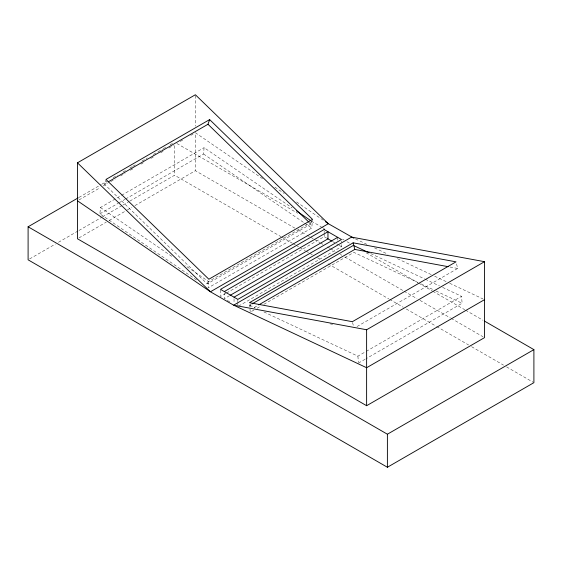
<?xml version="1.0" encoding="UTF-8"?>
<svg xmlns="http://www.w3.org/2000/svg" width="562" height="562" viewBox="0 0 562 562"><rect width="100%" height="100%" fill="white"/><g stroke="black" fill="none" stroke-linecap="round" stroke-linejoin="round"><path stroke-width="0.42" stroke-dasharray="2.81 2.11" d="M196.567 279.988L99.895 213.841L100.429 207.518L120.858 195.724M125.621 198.99L203.563 153.995L204.09 147.666L292.1 207.891M208.635 281.562L208.109 287.885L311.769 228.032L312.296 221.709L208.635 281.562L184.835 265.271M312.528 219.384L310.87 224.062L207.209 283.908L104.321 184.125L105.698 180.226M207.209 283.908L208.867 279.23M78.961 197.417L100.977 184.701M101.736 184.266L107.047 181.196M113.117 177.69L117.676 175.063M122.987 171.993L126.021 170.244M129.822 168.052L132.098 166.738M132.857 166.296L136.65 164.104M141.968 161.041L147.279 157.971M153.356 154.466L157.149 152.274M157.908 151.831L162.46 149.204M163.219 148.768L167.019 146.577M170.054 144.82L173.848 142.629M104.321 184.125L106.59 182.812M78.989 199.924L100.148 187.701M103.169 185.959L107.707 183.338M110.728 181.596L115.266 178.976M120.556 175.92L125.087 173.307M130.384 170.251L133.405 168.502M140.964 164.139L143.226 162.832M150.785 158.47L153.812 156.721M160.613 152.794L163.633 151.052M168.923 147.996L173.461 145.375M180.262 141.448L183.289 139.706M190.841 135.344L193.11 134.03M121.617 195.288L204.09 147.666M99.895 213.841L118.055 203.36M118.814 202.917L124.869 199.426M29.617 258.942L55.427 244.041M58.462 242.285L78.202 230.891M78.961 230.455L101.736 217.304M102.495 216.869L122.228 205.474M122.987 205.032L129.063 201.526M129.822 201.091L174.606 175.232L280.951 236.63M78.989 237.895L106.197 222.187M109.218 220.445L126.605 210.406M127.356 209.97L131.894 207.35M134.915 205.608L195.379 170.7L294.797 228.095M225.798 293.462L220.501 296.518L220.501 289.36M226.549 293.027L324.162 236.672L326.417 237.972M229.598 295.654L224.301 298.717L224.301 293.146M238.597 306.093L341.499 246.683L341.499 241.112M254.017 310.02L250.231 312.205L249.704 305.264L251.214 304.393M254.157 307.519L257.185 305.777M257.045 308.271L260.824 306.086M263.852 304.344L353.891 252.359L417.868 282.454M357.046 326.536L457.679 268.439L456.435 263.494M263.915 311.952L357.91 356.175L365.476 351.805M366.234 351.369L461.571 296.322L462.104 303.262L366.01 358.739M358.437 363.108L365.251 359.174M449.965 267.013L457.679 268.439M330.013 323.845L332.585 324.323M355.514 238.969L367.386 244.554M374.51 247.905L387.97 254.235M397.467 258.703L431.497 274.713M434.665 276.202L446.537 281.787M449.698 283.276L482.941 298.914M370.737 253.595L424.451 278.857M425.237 279.23L439.456 285.918M442.617 287.407L461.571 296.322M421.029 283.936L435.248 290.624M436.035 290.997L462.104 303.262M249.704 305.264L255.232 307.871M176.889 143.507L297.663 213.237M311.334 221.133L321.211 226.83M321.97 227.273L325.012 229.029M342.483 239.11L344 239.988M347.035 241.744L349.318 243.058M366.031 252.71L417.678 282.531M418.437 282.967L432.115 290.863M432.873 291.299L464.774 309.718M465.533 310.161L483.004 320.249M332.437 241.449L338.493 244.941M339.244 245.376L341.499 246.683M297.832 229.851L306.178 234.67M306.936 235.106L309.978 236.862M310.737 237.297L313.772 239.054M314.53 239.489L319.841 242.559M320.6 242.995L322.876 244.308M327.428 246.936L329.704 248.249M330.463 248.692L335.022 251.319M340.333 254.389L341.851 255.26M344.885 257.017L403.319 290.751M404.078 291.193L416.983 298.64M420.018 300.396L450.373 317.916M451.131 318.359L483.004 336.757M281.71 237.066L292.345 243.206M293.104 243.648L295.387 244.962M296.146 245.397L299.181 247.154M299.939 247.596L305.257 250.666M306.016 251.102L309.058 252.858M309.817 253.293L312.858 255.05M317.411 257.677L321.211 259.876M328.046 263.817L388.813 298.907M389.578 299.342L403.249 307.238M406.284 308.988L435.908 326.093M436.674 326.529L468.575 344.949M471.609 346.705L503.517 365.124M506.552 366.881L533.141 382.23M227.266 300.424L230.315 302.187M262.587 178.709L195.379 132.723L195.379 170.7M274.867 187.118L284.267 193.546M296.546 201.948L323.283 220.248M203.563 153.995L303.831 222.601M304.555 223.1L311.769 228.032M100.429 207.518L172.569 256.876M309.613 222.847L310.87 224.062M352.564 322.518L353.4 325.812M249.886 304.323L250.512 306.796M357.91 356.175L358.373 362.244M337.699 237.326L337.699 240.508M324.162 231.101L324.162 232.696M324.162 233.49L324.162 236.672M237.838 299.37L237.838 301.759M237.838 302.553L237.838 304.941M234.038 298.766L234.038 303.536M195.379 95.617L195.379 126.176M174.606 145.67L174.606 175.232"/><path stroke-width="0.84" d="M108.101 181.94L207.982 124.272L209.64 119.594L312.528 219.384L208.867 279.23L105.979 179.447L209.64 119.594M77.472 200.796L210.441 291.776L233.659 305.18L351.559 237.108L484.528 261.681L484.528 337.636L366.621 405.708L77.472 238.773L77.472 162.818L195.379 94.746L328.341 223.704L353.934 238.225M484.528 321.12L533.9 349.627L533.9 382.666L387.394 467.254L28.1 259.82L28.1 226.781L78.202 197.852M224.301 291.559L327.962 231.706L327.962 238.864L230.357 295.219M234.038 297.179L337.699 237.326M353.133 242.826L249.472 302.679L352.36 321.696L456.021 261.843L353.133 242.826L354.791 249.423L448.251 266.69M251.973 303.958L353.365 245.418L369.157 252.851M258.696 304.899L354.791 249.423M484.528 299.658L366.621 367.731L233.659 305.18L366.621 329.753L484.528 261.681M28.1 226.781L387.394 434.215L533.9 349.627M327.168 238.407L331.728 241.035M325.454 221.73L328.341 223.704L210.441 291.776L77.472 162.818M296.427 210.848L310.856 220.725M207.982 124.272L308.988 222.236M387.394 434.215L387.394 467.254M366.621 329.753L366.621 405.708M324.162 229.514L220.501 289.36L237.838 299.37L341.499 239.524L324.162 229.514"/></g></svg>
